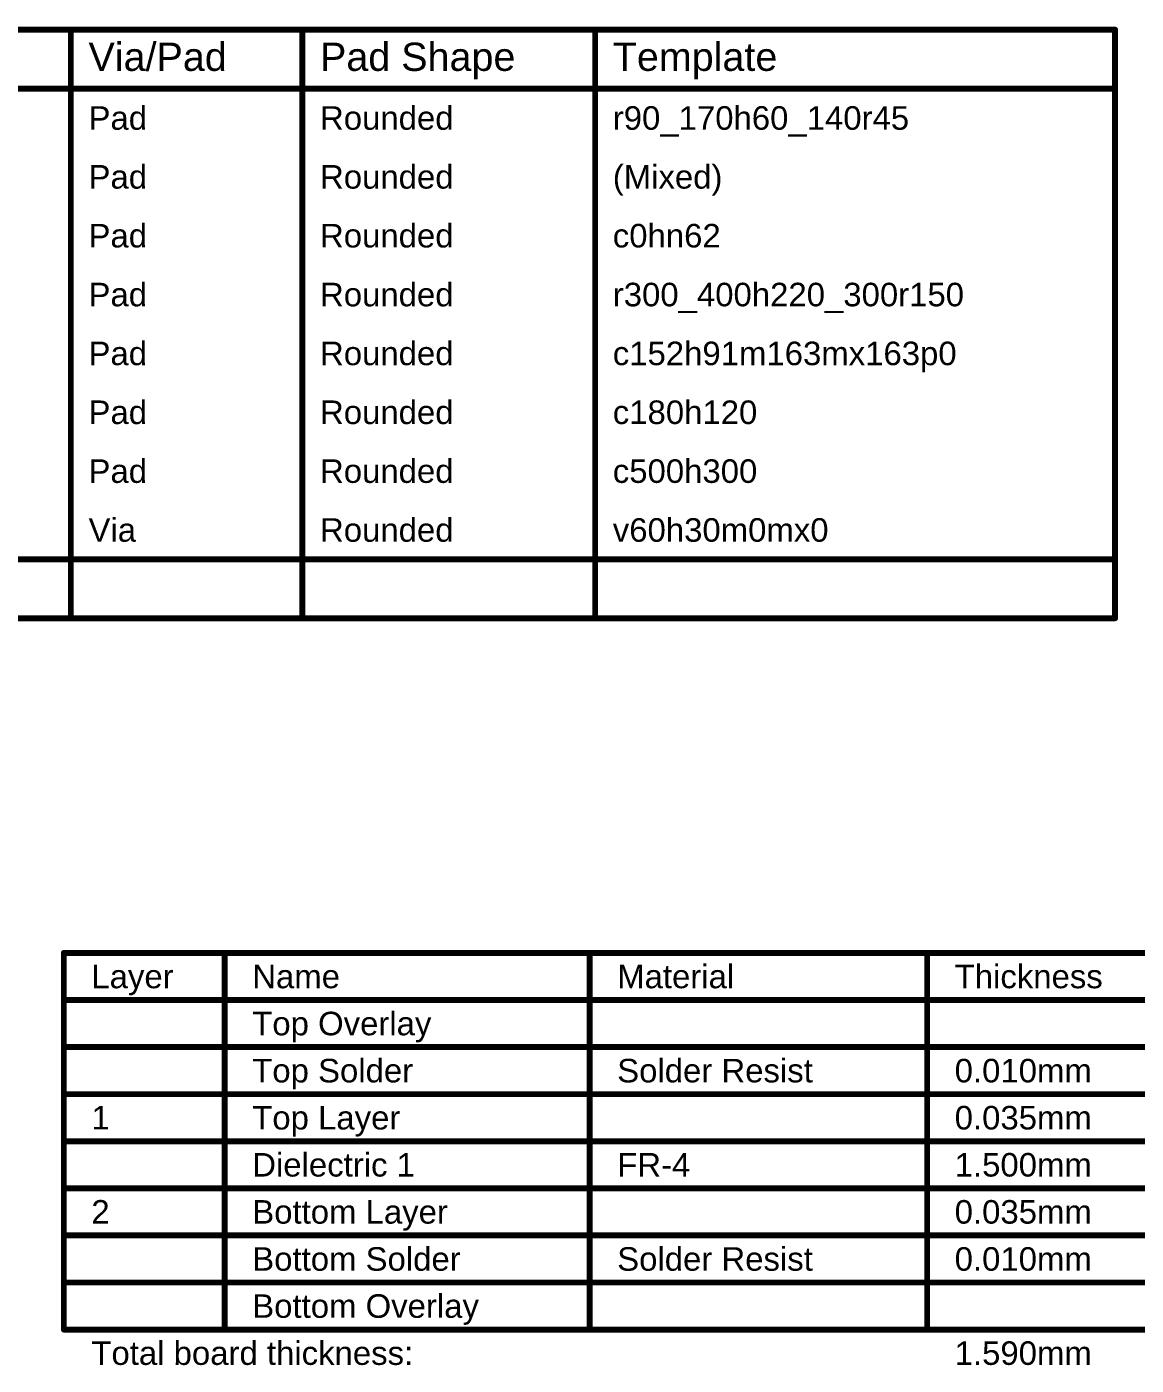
# Model space of a CAD drawing. Header units: inches. Extents: x -4 to 238, y -5 to 115.
# Drawn here: x 120.4 to 192.2, y 28.5 to 115.1 of the extents above; entities that cross this region are included whole.
import ezdxf

# ---------------------------------------------------------------- set-up
doc = ezdxf.new("R2010")
doc.units = ezdxf.units.IN
doc.layers.add('Drill Drawing', color=1, linetype='Continuous')
doc.layers.add('Fabrication', color=76, linetype='Continuous')
doc.styles.add('Arial', font='', dxfattribs={"height": 0.2})
doc.styles.get('Arial').set_extended_font_data('Arial')

msp = doc.modelspace()

# ---------------------------------------------------------------- linework, layer by layer
at = {"layer": 'Drill Drawing'}
for points in [[(-3.721, 114.934, 0.381, 0.381, 0), (190.84, 114.934, 0.381, 0.381, 0)], [(123.269, 76.834, 0.381, 0.381, 0), (123.269, 114.934, 0.381, 0.381, 0)], [(138.251, 76.834, 0.381, 0.381, 0), (138.251, 114.934, 0.381, 0.381, 0)], [(157.195, 76.834, 0.381, 0.381, 0), (157.195, 114.934, 0.381, 0.381, 0)], [(190.84, 76.834, 0.381, 0.381, 0), (190.84, 114.934, 0.381, 0.381, 0)], [(-3.721, 111.124, 0.381, 0.381, 0), (190.84, 111.124, 0.381, 0.381, 0)], [(-3.721, 80.644, 0.381, 0.381, 0), (190.84, 80.644, 0.381, 0.381, 0)], [(-3.721, 76.834, 0.381, 0.381, 0), (190.84, 76.834, 0.381, 0.381, 0)]]:
    msp.add_lwpolyline(points, format="xyseb", dxfattribs=at)
for points in [[(123.174, 114.934, 0.191, 0.191, 1), (123.365, 114.934, 0.191, 0.191, 1)], [(138.156, 114.934, 0.191, 0.191, 1), (138.347, 114.934, 0.191, 0.191, 1)], [(157.099, 114.934, 0.191, 0.191, 1), (157.29, 114.934, 0.191, 0.191, 1)], [(190.745, 114.934, 0.191, 0.191, 1), (190.935, 114.934, 0.191, 0.191, 1)], [(190.745, 114.934, 0.191, 0.191, 1), (190.935, 114.934, 0.191, 0.191, 1)], [(190.745, 111.124, 0.191, 0.191, 1), (190.935, 111.124, 0.191, 0.191, 1)], [(190.745, 80.644, 0.191, 0.191, 1), (190.935, 80.644, 0.191, 0.191, 1)], [(123.174, 76.834, 0.191, 0.191, 1), (123.365, 76.834, 0.191, 0.191, 1)], [(138.156, 76.834, 0.191, 0.191, 1), (138.347, 76.834, 0.191, 0.191, 1)], [(157.099, 76.834, 0.191, 0.191, 1), (157.29, 76.834, 0.191, 0.191, 1)], [(190.745, 76.834, 0.191, 0.191, 1), (190.935, 76.834, 0.191, 0.191, 1)], [(190.745, 76.834, 0.191, 0.191, 1), (190.935, 76.834, 0.191, 0.191, 1)]]:
    msp.add_lwpolyline(points, format="xyseb", close=True, dxfattribs=at)
at = {"layer": 'Fabrication'}
for points in [[(122.818, 30.785, 0.381, 0.381, 0), (122.818, 55.169, 0.381, 0.381, 0)], [(122.818, 55.169, 0.381, 0.381, 0), (238.103, 55.169, 0.381, 0.381, 0)], [(133.229, 30.785, 0.381, 0.381, 0), (133.229, 55.169, 0.381, 0.381, 0)], [(156.845, 30.785, 0.381, 0.381, 0), (156.845, 55.169, 0.381, 0.381, 0)], [(178.683, 30.785, 0.381, 0.381, 0), (178.683, 55.169, 0.381, 0.381, 0)], [(122.818, 52.121, 0.381, 0.381, 0), (238.103, 52.121, 0.381, 0.381, 0)], [(122.818, 49.073, 0.381, 0.381, 0), (133.229, 49.073, 0.381, 0.381, 0)], [(133.229, 49.073, 0.381, 0.381, 0), (156.845, 49.073, 0.381, 0.381, 0)], [(156.845, 49.073, 0.381, 0.381, 0), (178.683, 49.073, 0.381, 0.381, 0)], [(178.683, 49.073, 0.381, 0.381, 0), (195.189, 49.073, 0.381, 0.381, 0)], [(122.818, 46.025, 0.381, 0.381, 0), (133.229, 46.025, 0.381, 0.381, 0)], [(133.229, 46.025, 0.381, 0.381, 0), (156.845, 46.025, 0.381, 0.381, 0)], [(156.845, 46.025, 0.381, 0.381, 0), (178.683, 46.025, 0.381, 0.381, 0)], [(178.683, 46.025, 0.381, 0.381, 0), (195.189, 46.025, 0.381, 0.381, 0)], [(122.818, 42.977, 0.381, 0.381, 0), (133.229, 42.977, 0.381, 0.381, 0)], [(133.229, 42.977, 0.381, 0.381, 0), (156.845, 42.977, 0.381, 0.381, 0)], [(156.845, 42.977, 0.381, 0.381, 0), (178.683, 42.977, 0.381, 0.381, 0)], [(178.683, 42.977, 0.381, 0.381, 0), (195.189, 42.977, 0.381, 0.381, 0)], [(122.818, 39.929, 0.381, 0.381, 0), (133.229, 39.929, 0.381, 0.381, 0)], [(133.229, 39.929, 0.381, 0.381, 0), (156.845, 39.929, 0.381, 0.381, 0)], [(156.845, 39.929, 0.381, 0.381, 0), (178.683, 39.929, 0.381, 0.381, 0)], [(178.683, 39.929, 0.381, 0.381, 0), (195.189, 39.929, 0.381, 0.381, 0)], [(122.818, 36.881, 0.381, 0.381, 0), (133.229, 36.881, 0.381, 0.381, 0)], [(133.229, 36.881, 0.381, 0.381, 0), (156.845, 36.881, 0.381, 0.381, 0)], [(156.845, 36.881, 0.381, 0.381, 0), (178.683, 36.881, 0.381, 0.381, 0)], [(178.683, 36.881, 0.381, 0.381, 0), (195.189, 36.881, 0.381, 0.381, 0)], [(122.818, 33.833, 0.381, 0.381, 0), (133.229, 33.833, 0.381, 0.381, 0)], [(133.229, 33.833, 0.381, 0.381, 0), (156.845, 33.833, 0.381, 0.381, 0)], [(156.845, 33.833, 0.381, 0.381, 0), (178.683, 33.833, 0.381, 0.381, 0)], [(178.683, 33.833, 0.381, 0.381, 0), (195.189, 33.833, 0.381, 0.381, 0)], [(122.818, 30.785, 0.381, 0.381, 0), (133.229, 30.785, 0.381, 0.381, 0)], [(133.229, 30.785, 0.381, 0.381, 0), (156.845, 30.785, 0.381, 0.381, 0)], [(156.845, 30.785, 0.381, 0.381, 0), (178.683, 30.785, 0.381, 0.381, 0)], [(178.683, 30.785, 0.381, 0.381, 0), (195.189, 30.785, 0.381, 0.381, 0)]]:
    msp.add_lwpolyline(points, format="xyseb", dxfattribs=at)
for points in [[(122.722, 55.169, 0.191, 0.191, 1), (122.913, 55.169, 0.191, 0.191, 1)], [(122.722, 55.169, 0.191, 0.191, 1), (122.913, 55.169, 0.191, 0.191, 1)], [(133.134, 55.169, 0.191, 0.191, 1), (133.325, 55.169, 0.191, 0.191, 1)], [(156.75, 55.169, 0.191, 0.191, 1), (156.94, 55.169, 0.191, 0.191, 1)], [(178.588, 55.169, 0.191, 0.191, 1), (178.778, 55.169, 0.191, 0.191, 1)], [(122.722, 52.121, 0.191, 0.191, 1), (122.913, 52.121, 0.191, 0.191, 1)], [(122.722, 49.073, 0.191, 0.191, 1), (122.913, 49.073, 0.191, 0.191, 1)], [(133.134, 49.073, 0.191, 0.191, 1), (133.325, 49.073, 0.191, 0.191, 1)], [(133.134, 49.073, 0.191, 0.191, 1), (133.325, 49.073, 0.191, 0.191, 1)], [(156.75, 49.073, 0.191, 0.191, 1), (156.94, 49.073, 0.191, 0.191, 1)], [(156.75, 49.073, 0.191, 0.191, 1), (156.94, 49.073, 0.191, 0.191, 1)], [(178.588, 49.073, 0.191, 0.191, 1), (178.778, 49.073, 0.191, 0.191, 1)], [(178.588, 49.073, 0.191, 0.191, 1), (178.778, 49.073, 0.191, 0.191, 1)], [(122.722, 46.025, 0.191, 0.191, 1), (122.913, 46.025, 0.191, 0.191, 1)], [(133.134, 46.025, 0.191, 0.191, 1), (133.325, 46.025, 0.191, 0.191, 1)], [(133.134, 46.025, 0.191, 0.191, 1), (133.325, 46.025, 0.191, 0.191, 1)], [(156.75, 46.025, 0.191, 0.191, 1), (156.94, 46.025, 0.191, 0.191, 1)], [(156.75, 46.025, 0.191, 0.191, 1), (156.94, 46.025, 0.191, 0.191, 1)], [(178.588, 46.025, 0.191, 0.191, 1), (178.778, 46.025, 0.191, 0.191, 1)], [(178.588, 46.025, 0.191, 0.191, 1), (178.778, 46.025, 0.191, 0.191, 1)], [(122.722, 42.977, 0.191, 0.191, 1), (122.913, 42.977, 0.191, 0.191, 1)], [(133.134, 42.977, 0.191, 0.191, 1), (133.325, 42.977, 0.191, 0.191, 1)], [(133.134, 42.977, 0.191, 0.191, 1), (133.325, 42.977, 0.191, 0.191, 1)], [(156.75, 42.977, 0.191, 0.191, 1), (156.94, 42.977, 0.191, 0.191, 1)], [(156.75, 42.977, 0.191, 0.191, 1), (156.94, 42.977, 0.191, 0.191, 1)], [(178.588, 42.977, 0.191, 0.191, 1), (178.778, 42.977, 0.191, 0.191, 1)], [(178.588, 42.977, 0.191, 0.191, 1), (178.778, 42.977, 0.191, 0.191, 1)], [(122.722, 39.929, 0.191, 0.191, 1), (122.913, 39.929, 0.191, 0.191, 1)], [(133.134, 39.929, 0.191, 0.191, 1), (133.325, 39.929, 0.191, 0.191, 1)], [(133.134, 39.929, 0.191, 0.191, 1), (133.325, 39.929, 0.191, 0.191, 1)], [(156.75, 39.929, 0.191, 0.191, 1), (156.94, 39.929, 0.191, 0.191, 1)], [(156.75, 39.929, 0.191, 0.191, 1), (156.94, 39.929, 0.191, 0.191, 1)], [(178.588, 39.929, 0.191, 0.191, 1), (178.778, 39.929, 0.191, 0.191, 1)], [(178.588, 39.929, 0.191, 0.191, 1), (178.778, 39.929, 0.191, 0.191, 1)], [(122.722, 36.881, 0.191, 0.191, 1), (122.913, 36.881, 0.191, 0.191, 1)], [(133.134, 36.881, 0.191, 0.191, 1), (133.325, 36.881, 0.191, 0.191, 1)], [(133.134, 36.881, 0.191, 0.191, 1), (133.325, 36.881, 0.191, 0.191, 1)], [(156.75, 36.881, 0.191, 0.191, 1), (156.94, 36.881, 0.191, 0.191, 1)], [(156.75, 36.881, 0.191, 0.191, 1), (156.94, 36.881, 0.191, 0.191, 1)], [(178.588, 36.881, 0.191, 0.191, 1), (178.778, 36.881, 0.191, 0.191, 1)], [(178.588, 36.881, 0.191, 0.191, 1), (178.778, 36.881, 0.191, 0.191, 1)], [(122.722, 33.833, 0.191, 0.191, 1), (122.913, 33.833, 0.191, 0.191, 1)], [(133.134, 33.833, 0.191, 0.191, 1), (133.325, 33.833, 0.191, 0.191, 1)], [(133.134, 33.833, 0.191, 0.191, 1), (133.325, 33.833, 0.191, 0.191, 1)], [(156.75, 33.833, 0.191, 0.191, 1), (156.94, 33.833, 0.191, 0.191, 1)], [(156.75, 33.833, 0.191, 0.191, 1), (156.94, 33.833, 0.191, 0.191, 1)], [(178.588, 33.833, 0.191, 0.191, 1), (178.778, 33.833, 0.191, 0.191, 1)], [(178.588, 33.833, 0.191, 0.191, 1), (178.778, 33.833, 0.191, 0.191, 1)], [(122.722, 30.785, 0.191, 0.191, 1), (122.913, 30.785, 0.191, 0.191, 1)], [(122.722, 30.785, 0.191, 0.191, 1), (122.913, 30.785, 0.191, 0.191, 1)], [(133.134, 30.785, 0.191, 0.191, 1), (133.325, 30.785, 0.191, 0.191, 1)], [(133.134, 30.785, 0.191, 0.191, 1), (133.325, 30.785, 0.191, 0.191, 1)], [(133.134, 30.785, 0.191, 0.191, 1), (133.325, 30.785, 0.191, 0.191, 1)], [(156.75, 30.785, 0.191, 0.191, 1), (156.94, 30.785, 0.191, 0.191, 1)], [(156.75, 30.785, 0.191, 0.191, 1), (156.94, 30.785, 0.191, 0.191, 1)], [(156.75, 30.785, 0.191, 0.191, 1), (156.94, 30.785, 0.191, 0.191, 1)], [(178.588, 30.785, 0.191, 0.191, 1), (178.778, 30.785, 0.191, 0.191, 1)], [(178.588, 30.785, 0.191, 0.191, 1), (178.778, 30.785, 0.191, 0.191, 1)], [(178.588, 30.785, 0.191, 0.191, 1), (178.778, 30.785, 0.191, 0.191, 1)]]:
    msp.add_lwpolyline(points, format="xyseb", close=True, dxfattribs=at)

# ---------------------------------------------------------------- texts
at = {"layer": 'Drill Drawing', "style": 'Arial'}
for s, height, p in [('Via/Pad', 1.8288, (124.412, 112.267)), ('Pad Shape', 1.8288, (139.394, 112.267)), ('Template', 1.8288, (158.338, 112.267)), ('Pad', 1.524, (124.412, 108.457)), ('Rounded', 1.524, (139.394, 108.457)), ('r90_170h60_140r45', 1.524, (158.338, 108.457)), ('Pad', 1.524, (124.412, 104.647)), ('Rounded', 1.524, (139.394, 104.647)), ('(Mixed)', 1.524, (158.338, 104.647)), ('Pad', 1.524, (124.412, 100.837)), ('Rounded', 1.524, (139.394, 100.837)), ('c0hn62', 1.524, (158.338, 100.837)), ('Pad', 1.524, (124.412, 97.027)), ('Rounded', 1.524, (139.394, 97.027)), ('r300_400h220_300r150', 1.524, (158.338, 97.027)), ('Pad', 1.524, (124.412, 93.217)), ('Rounded', 1.524, (139.394, 93.217)), ('c152h91m163mx163p0', 1.524, (158.338, 93.217)), ('Pad', 1.524, (124.412, 89.407)), ('Rounded', 1.524, (139.394, 89.407)), ('c180h120', 1.524, (158.338, 89.407)), ('Pad', 1.524, (124.412, 85.597)), ('Rounded', 1.524, (139.394, 85.597)), ('c500h300', 1.524, (158.338, 85.597)), ('Via', 1.524, (124.412, 81.787)), ('Rounded', 1.524, (139.394, 81.787)), ('v60h30m0mx0', 1.524, (158.338, 81.787))]:
    msp.add_text(s, height=height, dxfattribs=at).set_placement(p)
at = {"layer": 'Fabrication', "style": 'Arial'}
for s, p in [('Layer', (124.596, 52.883)), ('Name', (135.007, 52.883)), ('Material', (158.623, 52.883)), ('Thickness', (180.461, 52.883)), ('Top Overlay', (135.007, 49.835)), ('Top Solder', (135.007, 46.787)), ('Solder Resist', (158.623, 46.787)), ('0.010mm', (180.461, 46.787)), ('1', (124.596, 43.739)), ('Top Layer', (135.007, 43.739)), ('0.035mm', (180.461, 43.739)), ('Dielectric 1', (135.007, 40.691)), ('FR-4', (158.623, 40.691)), ('1.500mm', (180.461, 40.691)), ('2', (124.596, 37.643)), ('Bottom Layer', (135.007, 37.643)), ('0.035mm', (180.461, 37.643)), ('Bottom Solder', (135.007, 34.595)), ('Solder Resist', (158.623, 34.595)), ('0.010mm', (180.461, 34.595)), ('Bottom Overlay', (135.007, 31.547)), ('Total board thickness:', (124.596, 28.499)), ('1.590mm', (180.461, 28.499))]:
    msp.add_text(s, height=1.524, dxfattribs=at).set_placement(p)

doc.saveas('drawing.dxf')
